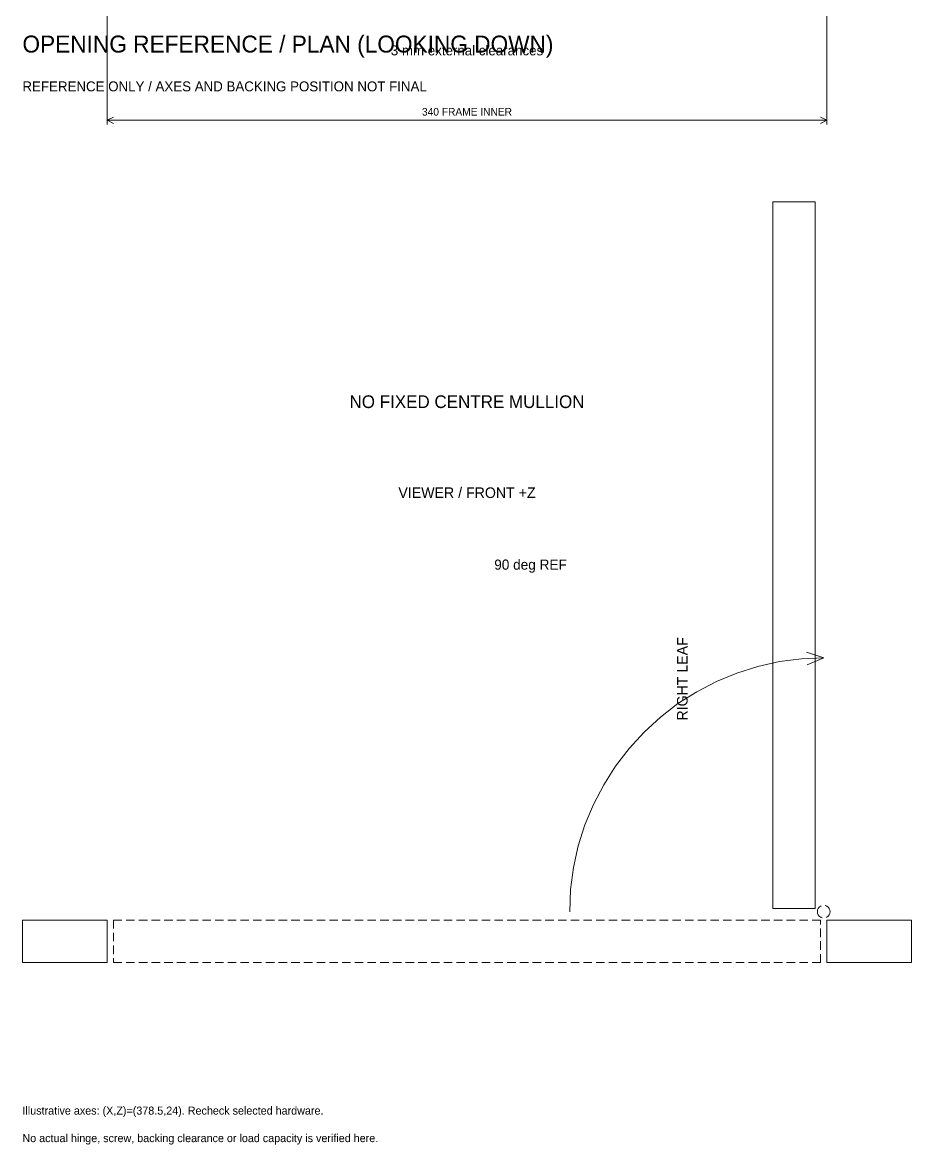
# Model space of a CAD drawing. Header units: millimetres. Extents: x -29 to 2440, y -456 to 1090.
# Drawn here: x 1350 to 1770, y -456 to 74 of the extents above; entities that cross this region are included whole.
import ezdxf
from ezdxf.enums import TextEntityAlignment as Align

# ---------------------------------------------------------------- set-up
doc = ezdxf.new("R2010")
doc.units = ezdxf.units.MM
doc.linetypes.add('REF_DASH', pattern=[6, 4, -2])
for name, color, linetype, lineweight in [('ASSEMBLY_REFERENCE', 8, 'Continuous', 18), ('DIMENSIONS', 3, 'Continuous', 18), ('HINGE_REF', 4, 'REF_DASH', 18), ('NOTES', 7, 'Continuous', 18)]:
    doc.layers.add(name, color=color, linetype=linetype, lineweight=lineweight)

msp = doc.modelspace()

# ---------------------------------------------------------------- linework, layer by layer
at = {"layer": 'ASSEMBLY_REFERENCE'}
for p, q in [((1697.44, -230.09), (1707.66, -227.82)), ((1707.66, -227.82), (1718.04, -226.46)), ((1718.04, -226.46), (1728.5, -226)), ((1728.5, -226), (1720.38, -223.35)), ((1728.5, -226), (1720.64, -229.35)), ((1677.79, -237.24), (1687.46, -233.24)), ((1687.46, -233.24), (1697.44, -230.09)), ((1668.5, -242.08), (1677.79, -237.24)), ((1659.67, -247.7), (1668.5, -242.08)), ((1651.37, -254.07), (1659.67, -247.7)), ((1643.65, -261.15), (1651.37, -254.07)), ((1636.57, -268.87), (1643.65, -261.15)), ((1630.2, -277.17), (1636.57, -268.87)), ((1624.58, -286), (1630.2, -277.17)), ((1619.74, -295.29), (1624.58, -286)), ((1615.74, -304.96), (1619.74, -295.29)), ((1612.59, -314.94), (1615.74, -304.96)), ((1610.32, -325.16), (1612.59, -314.94)), ((1608.96, -335.54), (1610.32, -325.16)), ((1608.5, -346), (1608.96, -335.54))]:
    msp.add_line(p, q, dxfattribs=at)
for points in [[(1704.5, -344.5), (1724.5, -344.5), (1724.5, -10.5), (1704.5, -10.5)], [(1390, -370), (1390, -350), (1350, -350), (1350, -370)], [(1770, -370), (1770, -350), (1730, -350), (1730, -370)]]:
    msp.add_lwpolyline(points, close=True, dxfattribs=at)
at = {"layer": 'ASSEMBLY_REFERENCE', "linetype": 'REF_DASH'}
msp.add_lwpolyline([(1727, -370), (1727, -350), (1393, -350), (1393, -370)], close=True, dxfattribs=at)
at = {"layer": 'DIMENSIONS'}
for p, q in [((1390, 140), (1390, 26)), ((1730, 140), (1730, 26)), ((1390, 28), (1393, 29.5)), ((1390, 28), (1730, 28)), ((1390, 28), (1393, 26.5)), ((1730, 28), (1727, 29.5)), ((1730, 28), (1727, 26.5))]:
    msp.add_line(p, q, dxfattribs=at)
at = {"layer": 'HINGE_REF'}
msp.add_lwpolyline([(1731.5, -346, 1), (1725.5, -346, 1)], format="xyb", close=True, dxfattribs=at)

# ---------------------------------------------------------------- texts
at = {"layer": 'ASSEMBLY_REFERENCE'}
msp.add_text('90 deg REF', height=4.8, dxfattribs=at).set_placement((1590, -182), align=Align.MIDDLE_CENTER)
msp.add_text('RIGHT LEAF', height=5, rotation=90, dxfattribs=at).set_placement((1661.7, -236), align=Align.MIDDLE_CENTER)
at = {"layer": 'DIMENSIONS'}
msp.add_text('340 FRAME INNER', height=3.6, dxfattribs=at).set_placement((1560, 32), align=Align.MIDDLE_CENTER)
at = {"layer": 'NOTES'}
for s, height, p in [('OPENING REFERENCE / PLAN (LOOKING DOWN)', 8, (1350, 64)), ('REFERENCE ONLY / AXES AND BACKING POSITION NOT FINAL', 4.7, (1350, 44)), ('Illustrative axes: (X,Z)=(378.5,24). Recheck selected hardware.', 3.8, (1350, -440)), ('No actual hinge, screw, backing clearance or load capacity is verified here.', 3.8, (1350, -453))]:
    msp.add_text(s, height=height, dxfattribs=at).set_placement(p, align=Align.MIDDLE_LEFT)
for s, height, p in [('3 mm external clearances', 4.7, (1560, 61)), ('NO FIXED CENTRE MULLION', 6, (1560, -105)), ('VIEWER / FRONT +Z', 5, (1560, -148))]:
    msp.add_text(s, height=height, dxfattribs=at).set_placement(p, align=Align.MIDDLE_CENTER)

doc.saveas('drawing.dxf')
